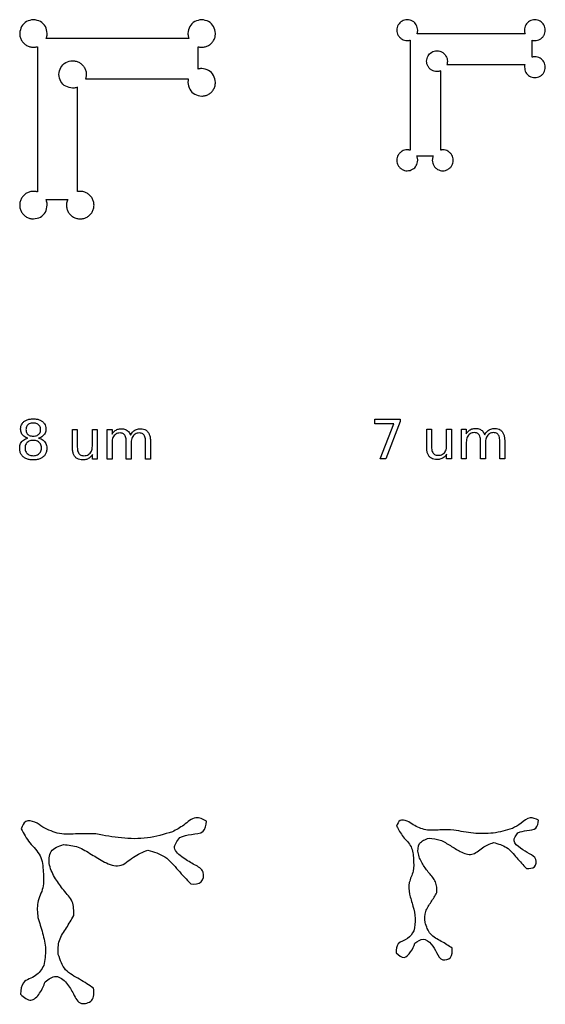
# Model space of a CAD drawing. Extents: x 1 to 50643, y 2 to 54380.
# Drawn here: x 42457 to 43195, y 21679 to 23060 of the extents above; entities that cross this region are included whole.
import ezdxf

# ---------------------------------------------------------------- set-up
doc = ezdxf.new("R2010")
doc.units = 0
doc.layers.add('Layer_1', color=7, linetype='CONTINUOUS')

msp = doc.modelspace()

# ---------------------------------------------------------------- linework, layer by layer
at = {"layer": 'Layer_1', "color": 7}
for points in [[(42476.751902, 23060.238979)], [(42955.84186, 22499.766634), (42991.55711, 22499.766634), (42991.55711, 22496.566906), (42971.392884, 22444.22198), (42963.542967, 22444.22198), (42982.51669, 22493.441961), (42955.84186, 22493.441961)], [(42466.204307, 22485.156213)], [(42468.957363, 22473.28844)], [(42476.472432, 22470.088712)], [(42459.574514, 21925.118578)], [(42986.534092, 21928.913319)]]:
    msp.add_lwpolyline(points, close=True, dxfattribs=at)
for points in [[(43001.551197, 23060.238412), (43001.551197, 23060.238979)], [(43167.017144, 23040.283638), (43048.511645, 23040.283638), (43015.210506, 23040.283638)], [(42694.947086, 23033.925243), (42538.677298, 23033.925243), (42494.764094, 23033.925243)], [(43005.70452, 23031.533652), (43005.70452, 22997.47708), (43005.70452, 22877.021089)], [(43176.928484, 23007.732829), (43176.928484, 23031.420833)], [(42482.229005, 23022.386532), (42482.229005, 22977.477234), (42482.229005, 22818.635033)], [(42708.016789, 22991.001614), (42708.016789, 23022.23828)], [(43048.511645, 22877.341404), (43048.511645, 22988.393456)], [(43057.095804, 22997.476513), (43166.55623, 22997.476513)], [(42549.99689, 22977.477234), (42694.339338, 22977.477234)], [(42538.677298, 22819.058245), (42538.677298, 22965.499153)], [(43014.877719, 22869.060553), (43038.033659, 22869.060553)], [(42494.325291, 22808.137771), (42524.860382, 22808.137771)], [(42531.421822, 22460.15557), (42531.421822, 22485.379481), (42538.267247, 22485.379481), (42538.267247, 22460.415825)], [(42559.473221, 22461.755164), (42559.473221, 22485.379481), (42566.318647, 22485.379481), (42566.318647, 22443.711743), (42559.473221, 22443.711743), (42559.473221, 22450.110659)], [(42587.040746, 22467.261277), (42587.040746, 22443.711743), (42580.158118, 22443.711743), (42580.158118, 22485.379481), (42587.040746, 22485.379481), (42587.040746, 22478.906052)], [(42612.859895, 22477.380971), (42612.860003, 22477.380701)], [(43028.760482, 22460.665806), (43028.760482, 22485.889717), (43035.605908, 22485.889717), (43035.605908, 22460.926061)], [(43056.811881, 22462.265401), (43056.811881, 22485.889717), (43063.657307, 22485.889717), (43063.657307, 22444.22198), (43056.811881, 22444.22198), (43056.811881, 22450.620896)], [(43084.379407, 22467.771514), (43084.379407, 22444.22198), (43077.496779, 22444.22198), (43077.496779, 22485.889717), (43084.379407, 22485.889717), (43084.379407, 22479.416288)], [(43110.198556, 22477.891207), (43110.198664, 22477.890937)], [(42531.421876, 22460.15638), (42531.421822, 22460.15557)], [(42614.01325, 22467.261277), (42614.01325, 22443.711743), (42607.130622, 22443.711743), (42607.130622, 22468.637873)], [(42640.985753, 22468.861141), (42640.985753, 22443.711743), (42634.103125, 22443.711743), (42634.103125, 22468.637873)], [(43028.760536, 22460.666616), (43028.760482, 22460.665806)], [(43111.35191, 22467.771514), (43111.35191, 22444.22198), (43104.469282, 22444.22198), (43104.469282, 22469.14811)], [(43138.324414, 22469.371378), (43138.324414, 22444.22198), (43131.441786, 22444.22198), (43131.441786, 22469.14811)]]:
    msp.add_lwpolyline(points, dxfattribs=at)
for points, knots in [([(42476.751902, 23060.238979), (42473.366071, 23059.707623), (42466.694829, 23058.660669), (42459.007598, 23050.974116), (42457.960058, 23044.302965), (42457.428403, 23040.917181)], [0, 0, 0, 0, 10.102989, 19.906334, 30.009323, 30.009323, 30.009323, 30.009323]), ([(42496.0737, 23040.917181), (42495.542106, 23044.302774), (42494.494682, 23050.973556), (42486.808277, 23058.659961), (42480.137495, 23059.707385), (42476.751902, 23060.238979)], [0, 0, 0, 0, 10.102426, 19.905253, 30.007679, 30.007679, 30.007679, 30.007679]), ([(42712.959278, 23060.238979), (42709.573685, 23059.707385), (42702.902903, 23058.659961), (42695.216498, 23050.973556), (42694.169074, 23044.302774), (42693.637479, 23040.917181)], [0, 0, 0, 0, 10.102426, 19.905253, 30.007679, 30.007679, 30.007679, 30.007679]), ([(42732.282493, 23040.917181), (42731.750849, 23044.302933), (42730.703327, 23050.974022), (42723.016235, 23058.660551), (42716.345069, 23059.707583), (42712.959278, 23060.238979)], [0, 0, 0, 0, 10.102895, 19.906154, 30.009049, 30.009049, 30.009049, 30.009049]), ([(43001.551197, 23060.238979), (42998.968263, 23059.835853), (42993.879002, 23059.041557), (42988.273045, 23053.214904), (42986.553767, 23046.862588), (42987.235631, 23041.75052), (42988.714793, 23038.175585), (42991.06963, 23035.104913), (42994.140814, 23032.750173), (42997.713617, 23031.270112), (43000.741407, 23030.869878), (43002.954295, 23030.979112), (43004.347421, 23031.173054), (43005.251982, 23031.413407), (43005.70452, 23031.533652)], [0, 0, 0, 0, 7.661501, 15.09577, 22.75727, 26.593269, 30.397521, 34.23352, 38.069519, 41.873772, 45.70977, 47.113451, 48.515529, 49.91921, 49.91921, 49.91921, 49.91921]), ([(43016.203766, 23045.585843), (43015.800646, 23048.153293), (43015.00636, 23053.212053), (43009.177406, 23059.041006), (43004.118647, 23059.835292), (43001.551197, 23060.238412)], [0, 0, 0, 0, 7.661125, 15.095049, 22.756174, 22.756174, 22.756174, 22.756174]), ([(43180.676453, 23060.238412), (43178.093566, 23059.834836), (43173.004388, 23059.039651), (43167.401341, 23053.216797), (43165.859876, 23047.534501), (43166.10144, 23043.778581), (43166.422863, 23041.992833), (43166.818925, 23040.853728), (43167.017144, 23040.283638)], [0, 0, 0, 0, 7.661031, 15.094869, 22.7559, 24.564332, 26.369346, 28.177777, 28.177777, 28.177777, 28.177777]), ([(43180.676453, 23030.93214), (43181.958784, 23031.029796), (43184.512834, 23031.224301), (43188.087159, 23032.761799), (43191.157933, 23035.101067), (43193.51288, 23038.175887), (43194.992013, 23041.749724), (43195.673887, 23046.862154), (43193.954604, 23053.214294), (43188.348648, 23059.041001), (43183.259387, 23059.83529), (43180.676453, 23060.238412)], [0, 0, 0, 0, 3.835999, 7.640251, 11.47625, 15.312249, 19.116501, 22.9525, 30.614001, 38.04827, 45.70977, 45.70977, 45.70977, 45.70977]), ([(42457.428403, 23040.917181), (42457.557192, 23039.226214), (42457.813703, 23035.858274), (42459.841244, 23031.144972), (42462.925782, 23027.095582), (42466.981235, 23023.990553), (42471.691088, 23022.038862), (42475.684119, 23021.511101), (42478.602206, 23021.655179), (42480.439368, 23021.910965), (42481.632232, 23022.227949), (42482.229005, 23022.386532)], [0, 0, 0, 0, 5.058402, 10.074942, 15.133345, 20.191747, 25.208287, 30.266689, 32.117767, 33.966731, 35.817808, 35.817808, 35.817808, 35.817808]), ([(42494.764094, 23033.925243), (42495.024364, 23034.67704), (42495.544413, 23036.179214), (42495.985394, 23038.533594), (42496.044246, 23040.122151), (42496.0737, 23040.917181)], [0, 0, 0, 0, 2.384763, 4.76502, 7.149782, 7.149782, 7.149782, 7.149782]), ([(42693.637479, 23040.917181), (42693.666933, 23040.122151), (42693.725786, 23038.533594), (42694.166767, 23036.179214), (42694.686816, 23034.67704), (42694.947086, 23033.925243)], [0, 0, 0, 0, 2.384763, 4.76502, 7.149782, 7.149782, 7.149782, 7.149782]), ([(42712.959278, 23021.593965), (42714.650325, 23021.722754), (42718.018424, 23021.979266), (42722.73026, 23024.006731), (42726.785095, 23027.091363), (42729.869728, 23031.146199), (42731.897193, 23035.858034), (42732.153704, 23039.226134), (42732.282493, 23040.917181)], [0, 0, 0, 0, 5.058355, 10.074849, 15.133204, 20.191559, 25.208053, 30.266408, 30.266408, 30.266408, 30.266408]), ([(43015.210506, 23040.283638), (43015.407893, 23040.853747), (43015.802293, 23041.992888), (43016.136751, 23043.778288), (43016.181414, 23044.982945), (43016.203766, 23045.585843)], [0, 0, 0, 0, 1.808449, 3.613481, 5.42193, 5.42193, 5.42193, 5.42193]), ([(43176.928484, 23031.420833), (43177.338394, 23031.323501), (43178.157833, 23031.128926), (43179.413356, 23030.96522), (43180.255291, 23030.94317), (43180.676453, 23030.93214)], [0, 0, 0, 0, 1.263416, 2.525662, 3.789078, 3.789078, 3.789078, 3.789078]), ([(42708.016789, 23022.23828), (42708.557342, 23022.10994), (42709.637948, 23021.853378), (42711.293622, 23021.637541), (42712.403888, 23021.608495), (42712.959278, 23021.593965)], [0, 0, 0, 0, 1.666076, 3.330609, 4.996684, 4.996684, 4.996684, 4.996684]), ([(43028.695484, 23001.964324), (43029.095923, 23004.529768), (43029.884924, 23009.584563), (43035.672052, 23015.152656), (43041.981379, 23016.860364), (43047.059064, 23016.183528), (43050.610155, 23014.714487), (43053.66039, 23012.375578), (43055.999513, 23009.325066), (43057.46975, 23005.776181), (43057.87312, 23002.726468), (43057.750182, 23000.444334), (43057.521034, 22998.937257), (43057.237611, 22997.963648), (43057.095804, 22997.476513)], [0, 0, 0, 0, 7.609663, 14.993623, 22.60324, 26.413543, 30.192314, 34.002628, 37.812948, 41.591738, 45.402067, 46.922784, 48.441437, 49.962153, 49.962153, 49.962153, 49.962153]), ([(42512.546396, 22983.394558), (42513.074412, 22986.777527), (42514.114784, 22993.443128), (42521.745997, 23000.785647), (42530.065883, 23003.037701), (42536.761686, 23002.145145), (42541.444422, 23000.207948), (42545.466684, 22997.123667), (42548.551213, 22993.101012), (42550.489943, 22988.421168), (42551.021839, 22984.399651), (42550.859688, 22981.390404), (42550.557546, 22979.403277), (42550.18386, 22978.119539), (42549.99689, 22977.477234)], [0, 0, 0, 0, 10.034608, 19.771592, 29.806139, 34.830697, 39.813674, 44.838245, 49.862826, 54.845828, 59.870421, 61.875533, 63.877925, 65.883037, 65.883037, 65.883037, 65.883037]), ([(43043.248841, 22987.408133), (43041.975116, 22987.505272), (43039.438206, 22987.698746), (43035.889297, 22989.226241), (43032.835327, 22991.549964), (43030.512195, 22994.604393), (43028.985379, 22998.153612), (43028.792383, 23000.690573), (43028.695484, 23001.964324)], [0, 0, 0, 0, 3.810067, 7.588608, 11.398685, 15.208769, 18.987329, 22.797423, 22.797423, 22.797423, 22.797423]), ([(43180.676453, 22978.913833), (43181.958784, 22979.011491), (43184.512833, 22979.205999), (43188.087161, 22980.743469), (43191.157927, 22983.082846), (43193.5129, 22986.157258), (43194.99194, 22989.732607), (43195.67428, 22994.837466), (43193.951481, 23001.246617), (43188.359823, 23006.841531), (43182.80563, 23008.33481), (43179.413718, 23008.182429), (43178.157805, 23008.025525), (43177.338384, 23007.830425), (43176.928484, 23007.732829)], [0, 0, 0, 0, 3.835999, 7.640251, 11.47625, 15.312249, 19.116501, 22.9525, 30.614001, 38.04827, 45.70977, 46.973125, 48.23531, 49.498664, 49.498664, 49.498664, 49.498664]), ([(42712.959278, 22991.643945), (42712.403911, 22991.629632), (42711.293691, 22991.601021), (42709.638019, 22991.385848), (42708.557365, 22991.129732), (42708.016789, 22991.001614)], [0, 0, 0, 0, 1.665989, 3.330437, 4.996426, 4.996426, 4.996426, 4.996426]), ([(42732.282493, 22972.322147), (42731.750849, 22975.707899), (42730.703327, 22982.378988), (42723.016235, 22990.065517), (42716.345069, 22991.112549), (42712.959278, 22991.643945)], [0, 0, 0, 0, 10.102895, 19.906154, 30.009049, 30.009049, 30.009049, 30.009049]), ([(43048.511645, 22988.393456), (43047.945748, 22988.19766), (43046.815021, 22987.806438), (43045.042914, 22987.474657), (43043.847242, 22987.430322), (43043.248841, 22987.408133)], [0, 0, 0, 0, 1.794962, 3.586536, 5.381497, 5.381497, 5.381497, 5.381497]), ([(43166.55623, 22997.476513), (43166.450261, 22997.049607), (43166.238429, 22996.196227), (43166.060115, 22994.886186), (43166.036154, 22994.007234), (43166.024167, 22993.567536)], [0, 0, 0, 0, 1.319009, 2.636688, 3.955698, 3.955698, 3.955698, 3.955698]), ([(43166.024167, 22993.567536), (43166.427119, 22990.999958), (43167.221072, 22985.940954), (43173.049987, 22980.111475), (43178.108915, 22979.317033), (43180.676453, 22978.913833)], [0, 0, 0, 0, 7.661407, 15.095589, 22.756996, 22.756996, 22.756996, 22.756996]), ([(42531.737234, 22964.200035), (42528.374251, 22964.728268), (42521.748019, 22965.769067), (42514.113557, 22973.405014), (42513.074, 22980.031458), (42512.546396, 22983.394558)], [0, 0, 0, 0, 10.035016, 19.772432, 29.807509, 29.807509, 29.807509, 29.807509]), ([(42694.339338, 22977.477234), (42694.199561, 22976.914242), (42693.920149, 22975.788826), (42693.684931, 22974.061166), (42693.653302, 22972.902015), (42693.637479, 22972.322147)], [0, 0, 0, 0, 1.739495, 3.477235, 5.216729, 5.216729, 5.216729, 5.216729]), ([(42693.637479, 22972.322147), (42694.168876, 22968.936355), (42695.215908, 22962.265189), (42702.902436, 22954.578097), (42709.573525, 22953.530576), (42712.959278, 22952.998931)], [0, 0, 0, 0, 10.102895, 19.906154, 30.009049, 30.009049, 30.009049, 30.009049]), ([(42712.959278, 22952.998931), (42714.650325, 22953.12772), (42718.018424, 22953.384232), (42722.73026, 22955.411696), (42726.785095, 22958.496329), (42729.869728, 22962.551165), (42731.897193, 22967.263), (42732.153704, 22970.631099), (42732.282493, 22972.322147)], [0, 0, 0, 0, 5.058355, 10.074849, 15.133204, 20.191559, 25.208053, 30.266408, 30.266408, 30.266408, 30.266408]), ([(42538.677298, 22965.499153), (42537.931045, 22965.240981), (42536.439948, 22964.725122), (42534.103068, 22964.287679), (42532.526341, 22964.229268), (42531.737234, 22964.200035)], [0, 0, 0, 0, 2.367004, 4.729541, 7.096543, 7.096543, 7.096543, 7.096543]), ([(43005.70452, 22877.021089), (43005.251982, 22877.141334), (43004.347421, 22877.381687), (43002.954295, 22877.575629), (43000.741423, 22877.684862), (42997.713659, 22877.28464), (42994.140919, 22875.804603), (42991.069657, 22873.449963), (42988.715179, 22870.379187), (42987.234629, 22866.804945), (42986.728257, 22862.968585), (42987.234506, 22859.13218), (42988.714949, 22855.557788), (42991.069571, 22852.48695), (42994.140293, 22850.131948), (42997.715257, 22848.652779), (43002.827392, 22847.970889), (43009.179784, 22849.690214), (43015.006462, 22855.296302), (43015.800679, 22860.38564), (43016.203766, 22862.968615)], [0, 0, 0, 0, 1.403681, 2.805759, 4.20944, 8.045391, 11.849598, 15.685549, 19.521501, 23.325707, 27.161659, 30.997705, 34.802003, 38.638049, 42.474095, 46.278394, 50.11444, 57.776034, 65.21039, 72.871984, 72.871984, 72.871984, 72.871984]), ([(43038.033659, 22869.060553), (43037.769381, 22868.413151), (43037.241492, 22867.119983), (43036.809997, 22865.061196), (43036.612643, 22862.389463), (43037.043957, 22859.131155), (43038.523816, 22855.558084), (43040.878554, 22852.486799), (43043.949401, 22850.132255), (43047.52375, 22848.651707), (43051.36018, 22848.145387), (43055.196614, 22848.651712), (43058.770952, 22850.132236), (43061.841842, 22852.486874), (43064.19642, 22855.557804), (43065.676874, 22859.132192), (43066.183122, 22862.968524), (43065.676742, 22866.805179), (43064.196221, 22870.378316), (43061.841634, 22873.453242), (43058.770782, 22875.79241), (43055.196519, 22877.329883), (43052.642498, 22877.524381), (43051.360181, 22877.622034)], [0, 0, 0, 0, 2.094265, 4.183237, 6.277502, 10.113548, 13.917846, 17.753892, 21.589938, 25.394237, 29.230283, 33.066329, 36.870627, 40.706673, 44.542719, 48.347018, 52.183064, 56.019016, 59.823222, 63.659174, 67.495125, 71.299332, 75.135283, 75.135283, 75.135283, 75.135283]), ([(43051.360181, 22877.622034), (43051.041628, 22877.615682), (43050.404691, 22877.602982), (43049.452484, 22877.509173), (43048.825314, 22877.397337), (43048.511645, 22877.341404)], [0, 0, 0, 0, 0.955632, 1.910756, 2.866388, 2.866388, 2.866388, 2.866388]), ([(43016.203766, 22862.968615), (43016.173872, 22863.666809), (43016.11416, 22865.061434), (43015.666102, 22867.119838), (43015.140735, 22868.413102), (43014.877719, 22869.060553)], [0, 0, 0, 0, 2.094182, 4.183073, 6.277255, 6.277255, 6.277255, 6.277255]), ([(42482.229005, 22818.635033), (42481.632232, 22818.793616), (42480.439368, 22819.110601), (42478.602206, 22819.366386), (42475.684119, 22819.510465), (42471.691088, 22818.982703), (42466.981235, 22817.031012), (42462.925782, 22813.925984), (42459.841244, 22809.876593), (42457.813703, 22805.163291), (42457.557192, 22801.795351), (42457.428403, 22800.104384)], [0, 0, 0, 0, 1.851077, 3.700041, 5.551119, 10.609521, 15.626061, 20.684463, 25.742866, 30.759406, 35.817808, 35.817808, 35.817808, 35.817808]), ([(42542.433487, 22819.4276), (42542.013437, 22819.4193), (42541.173559, 22819.402704), (42539.917943, 22819.279236), (42539.090919, 22819.131922), (42538.677298, 22819.058245)], [0, 0, 0, 0, 1.26011, 2.519552, 3.779662, 3.779662, 3.779662, 3.779662]), ([(42561.756986, 22800.104384), (42561.628195, 22801.795447), (42561.371678, 22805.163578), (42559.344176, 22809.875451), (42556.25949, 22813.930306), (42552.204589, 22817.014933), (42547.492687, 22819.042366), (42544.124552, 22819.298833), (42542.433487, 22819.4276)], [0, 0, 0, 0, 5.058402, 10.074942, 15.133345, 20.191747, 25.208287, 30.266689, 30.266689, 30.266689, 30.266689]), ([(42496.0737, 22800.104384), (42496.034308, 22801.025083), (42495.955622, 22802.864155), (42495.364852, 22805.578555), (42494.672103, 22807.28398), (42494.325291, 22808.137771)], [0, 0, 0, 0, 2.761564, 5.516149, 8.277714, 8.277714, 8.277714, 8.277714]), ([(42524.860382, 22808.137771), (42524.513343, 22807.28402), (42523.820141, 22805.578676), (42523.228699, 22802.864272), (42523.149592, 22801.025122), (42523.109988, 22800.104384)], [0, 0, 0, 0, 2.761708, 5.516436, 8.278145, 8.278145, 8.278145, 8.278145]), ([(42457.428403, 22800.104384), (42457.55715, 22798.413286), (42457.813577, 22795.045084), (42459.841015, 22790.333077), (42462.92569, 22786.278092), (42466.98063, 22783.193357), (42471.692608, 22781.16585), (42475.060805, 22780.909373), (42476.751902, 22780.780602)], [0, 0, 0, 0, 5.058497, 10.075129, 15.133626, 20.192123, 25.208755, 30.267251, 30.267251, 30.267251, 30.267251]), ([(42476.751902, 22780.780602), (42480.137718, 22781.312266), (42486.80893, 22782.359827), (42494.495508, 22790.047194), (42495.542384, 22796.718513), (42496.0737, 22800.104384)], [0, 0, 0, 0, 10.103083, 19.906514, 30.009597, 30.009597, 30.009597, 30.009597]), ([(42523.109988, 22800.104384), (42523.238735, 22798.413286), (42523.495162, 22795.045084), (42525.5226, 22790.333077), (42528.607275, 22786.278092), (42532.662215, 22783.193357), (42537.374193, 22781.16585), (42540.742391, 22780.909373), (42542.433487, 22780.780602)], [0, 0, 0, 0, 5.058497, 10.075129, 15.133626, 20.192123, 25.208755, 30.267251, 30.267251, 30.267251, 30.267251]), ([(42542.433487, 22780.780602), (42544.124584, 22780.909373), (42547.492781, 22781.16585), (42552.204759, 22783.193357), (42556.259699, 22786.278092), (42559.344374, 22790.333077), (42561.371812, 22795.045084), (42561.62824, 22798.413286), (42561.756986, 22800.104384)], [0, 0, 0, 0, 5.058497, 10.075129, 15.133626, 20.192123, 25.208755, 30.267251, 30.267251, 30.267251, 30.267251]), ([(42461.405066, 22477.789981), (42460.866667, 22478.556977), (42459.782551, 22480.101397), (42458.90761, 22482.897257), (42458.60352, 22486.240235), (42459.034393, 22489.930026), (42460.626254, 22493.675324), (42462.504959, 22495.481815), (42463.451223, 22496.391707)], [0, 0, 0, 0, 2.797246, 5.63252, 8.660658, 12.823501, 16.670256, 20.574039, 20.574039, 20.574039, 20.574039]), ([(42463.451223, 22496.391707), (42464.605874, 22497.175522), (42467.016892, 22498.812197), (42471.541762, 22500.014885), (42476.474573, 22500.387472), (42481.426556, 22500.029835), (42485.903545, 22498.768437), (42489.550796, 22496.596021), (42492.288826, 22493.6375), (42493.918916, 22489.941116), (42494.340505, 22486.238002), (42494.035105, 22482.895963), (42493.145535, 22480.097665), (42492.048222, 22478.556397), (42491.502568, 22477.789981)], [0, 0, 0, 0, 4.16136, 8.689301, 13.824853, 18.976882, 23.504823, 27.652034, 31.555817, 35.402571, 39.565414, 42.593962, 45.433163, 48.24145, 48.24145, 48.24145, 48.24145]), ([(42468.882986, 22491.889896), (42468.34546, 22491.310791), (42467.256218, 22490.137289), (42466.352602, 22487.752209), (42466.255433, 22486.051214), (42466.204307, 22485.156213)], [0, 0, 0, 0, 2.3535, 4.769139, 7.451543, 7.451543, 7.451543, 7.451543]), ([(42484.024783, 22491.889896), (42483.364917, 22492.379579), (42481.99252, 22493.398025), (42479.353469, 22494.156112), (42476.465577, 22494.3901), (42473.574029, 22494.156177), (42470.921661, 22493.40017), (42469.544226, 22492.379751), (42468.882986, 22491.889896)], [0, 0, 0, 0, 2.448036, 5.091447, 8.092183, 11.113504, 13.768727, 16.220219, 16.220219, 16.220219, 16.220219]), ([(42484.024783, 22478.422259), (42484.578401, 22479.000066), (42485.696137, 22480.166639), (42486.603412, 22482.555794), (42486.869422, 22485.156284), (42486.603436, 22487.756738), (42485.696208, 22490.145879), (42484.578408, 22491.312227), (42484.024783, 22491.889896)], [0, 0, 0, 0, 2.379857, 4.804849, 7.488331, 10.172021, 12.59693, 14.976488, 14.976488, 14.976488, 14.976488]), ([(42468.957363, 22473.28844), (42467.946217, 22473.59073), (42465.997582, 22474.17329), (42463.383767, 22475.694499), (42462.057808, 22477.098715), (42461.405066, 22477.789981)], [0, 0, 0, 0, 3.160961, 6.091662, 8.933233, 8.933233, 8.933233, 8.933233]), ([(42466.204307, 22485.156213), (42466.255428, 22484.261084), (42466.35258, 22482.559936), (42467.256139, 22480.174701), (42468.345453, 22479.00129), (42468.882986, 22478.422259)], [0, 0, 0, 0, 2.682791, 5.098514, 7.451851, 7.451851, 7.451851, 7.451851]), ([(42468.882986, 22478.422259), (42469.544226, 22477.932405), (42470.921661, 22476.911986), (42473.574029, 22476.155979), (42476.465577, 22475.922055), (42479.353469, 22476.156043), (42481.99252, 22476.914131), (42483.364917, 22477.932577), (42484.024783, 22478.422259)], [0, 0, 0, 0, 2.451492, 5.106715, 8.128037, 11.128772, 13.772183, 16.220219, 16.220219, 16.220219, 16.220219]), ([(42491.502568, 22477.789981), (42490.858336, 22477.09879), (42489.55035, 22475.695466), (42486.960868, 22474.173106), (42485.027725, 22473.59065), (42484.024702, 22473.28844)], [0, 0, 0, 0, 2.823855, 5.733271, 8.870728, 8.870728, 8.870728, 8.870728]), ([(42587.040746, 22478.906052), (42587.570302, 22479.7032), (42588.590886, 22481.239499), (42590.497072, 22483.154208), (42592.61697, 22484.635757), (42594.995249, 22485.663447), (42597.62841, 22486.262104), (42600.438861, 22486.454682), (42603.250996, 22486.228739), (42605.90471, 22485.485008), (42607.399242, 22484.541965), (42608.135059, 22484.077668)], [0, 0, 0, 0, 2.865467, 5.522456, 8.050769, 10.581136, 13.243204, 16.115017, 18.999335, 21.678935, 24.27766, 24.27766, 24.27766, 24.27766]), ([(42590.128624, 22476.859922), (42589.505966, 22476.008684), (42588.218139, 22474.248093), (42587.213711, 22470.899705), (42587.1006, 22468.520338), (42587.040746, 22467.261277)], [0, 0, 0, 0, 3.146235, 6.507269, 10.284576, 10.284576, 10.284576, 10.284576]), ([(42605.009979, 22477.529456), (42604.489064, 22478.113454), (42603.432404, 22479.298079), (42601.070604, 22480.258758), (42598.273412, 22480.537254), (42595.261212, 22480.198286), (42592.306631, 22479.005355), (42590.855753, 22477.576176), (42590.128624, 22476.859922)], [0, 0, 0, 0, 2.321249, 4.708593, 7.42296, 10.704416, 13.726629, 16.762952, 16.762952, 16.762952, 16.762952]), ([(42607.130622, 22468.637873), (42607.089621, 22469.860723), (42607.014619, 22472.097692), (42606.391303, 22475.174132), (42605.442311, 22476.792278), (42605.009979, 22477.529456)], [0, 0, 0, 0, 3.674136, 6.721127, 9.270793, 9.270793, 9.270793, 9.270793]), ([(42608.135059, 22484.077668), (42608.812244, 22483.515927), (42610.19273, 22482.370782), (42611.788241, 22480.056873), (42612.493577, 22478.295661), (42612.859895, 22477.380971)], [0, 0, 0, 0, 2.630463, 5.362369, 8.314268, 8.314268, 8.314268, 8.314268]), ([(42612.860003, 22477.380701), (42613.437357, 22478.337621), (42614.541836, 22480.168208), (42616.619506, 22482.476757), (42618.930471, 22484.263668), (42621.518422, 22485.508552), (42624.37422, 22486.236867), (42627.722628, 22486.490338), (42631.33611, 22486.097578), (42634.930664, 22484.554451), (42636.609703, 22482.725099), (42637.451447, 22481.807999)], [0, 0, 0, 0, 3.346831, 6.402488, 9.257338, 12.058267, 14.954848, 18.048226, 22.090022, 25.769364, 29.468256, 29.468256, 29.468256, 29.468256]), ([(42634.103125, 22468.637873), (42634.066892, 22469.85862), (42634.000475, 22472.096317), (42633.319043, 22475.133084), (42632.147281, 22477.541038), (42630.388389, 22479.272754), (42628.091592, 22480.264649), (42625.291483, 22480.533284), (42622.267827, 22480.209378), (42619.324757, 22479.003393), (42616.959012, 22476.963924), (42615.22298, 22474.249971), (42614.175734, 22470.925781), (42614.06951, 22468.530115), (42614.01325, 22467.261277)], [0, 0, 0, 0, 3.657612, 6.704603, 9.268965, 11.584273, 13.948965, 16.622292, 19.944293, 22.984484, 26.013613, 29.163319, 32.536177, 36.334097, 36.334097, 36.334097, 36.334097]), ([(42637.451447, 22481.807999), (42638.168105, 22480.6852), (42639.691375, 22478.298671), (42640.790483, 22473.80857), (42640.917522, 22470.589865), (42640.985753, 22468.861141)], [0, 0, 0, 0, 3.974643, 8.448175, 13.638508, 13.638508, 13.638508, 13.638508]), ([(43084.379407, 22479.416288), (43084.908963, 22480.213436), (43085.929547, 22481.749735), (43087.835733, 22483.664445), (43089.955631, 22485.145993), (43092.33391, 22486.173683), (43094.967071, 22486.77234), (43097.777522, 22486.964919), (43100.589657, 22486.738975), (43103.243371, 22485.995244), (43104.737903, 22485.052201), (43105.473719, 22484.587904)], [0, 0, 0, 0, 2.865467, 5.522456, 8.050769, 10.581136, 13.243204, 16.115017, 18.999335, 21.678935, 24.27766, 24.27766, 24.27766, 24.27766]), ([(43087.467285, 22477.370158), (43086.844626, 22476.51892), (43085.556799, 22474.758329), (43084.552371, 22471.409941), (43084.43926, 22469.030574), (43084.379407, 22467.771514)], [0, 0, 0, 0, 3.146235, 6.507269, 10.284576, 10.284576, 10.284576, 10.284576]), ([(43102.348639, 22478.039693), (43101.827725, 22478.62369), (43100.771064, 22479.808315), (43098.409264, 22480.768994), (43095.612072, 22481.04749), (43092.599872, 22480.708522), (43089.645291, 22479.515592), (43088.194413, 22478.086412), (43087.467285, 22477.370158)], [0, 0, 0, 0, 2.321249, 4.708593, 7.42296, 10.704416, 13.726629, 16.762952, 16.762952, 16.762952, 16.762952]), ([(43104.469282, 22469.14811), (43104.428282, 22470.370959), (43104.35328, 22472.607929), (43103.729964, 22475.684369), (43102.780971, 22477.302515), (43102.348639, 22478.039693)], [0, 0, 0, 0, 3.674136, 6.721127, 9.270793, 9.270793, 9.270793, 9.270793]), ([(43105.473719, 22484.587904), (43106.150905, 22484.026163), (43107.531391, 22482.881018), (43109.126902, 22480.567109), (43109.832238, 22478.805897), (43110.198556, 22477.891207)], [0, 0, 0, 0, 2.630463, 5.362369, 8.314268, 8.314268, 8.314268, 8.314268]), ([(43110.198664, 22477.890937), (43110.776018, 22478.847857), (43111.880497, 22480.678445), (43113.958167, 22482.986993), (43116.269132, 22484.773904), (43118.857083, 22486.018789), (43121.71288, 22486.747103), (43125.061288, 22487.000574), (43128.67477, 22486.607814), (43132.269325, 22485.064688), (43133.948363, 22483.235335), (43134.790107, 22482.318236)], [0, 0, 0, 0, 3.346831, 6.402488, 9.257338, 12.058267, 14.954848, 18.048226, 22.090022, 25.769364, 29.468256, 29.468256, 29.468256, 29.468256]), ([(43131.441786, 22469.14811), (43131.405553, 22470.368857), (43131.339135, 22472.606553), (43130.657704, 22475.64332), (43129.485942, 22478.051275), (43127.72705, 22479.782991), (43125.430252, 22480.774885), (43122.630144, 22481.043521), (43119.606488, 22480.719614), (43116.663418, 22479.513629), (43114.297672, 22477.474161), (43112.561641, 22474.760208), (43111.514394, 22471.436017), (43111.40817, 22469.040351), (43111.35191, 22467.771514)], [0, 0, 0, 0, 3.657612, 6.704603, 9.268965, 11.584273, 13.948965, 16.622292, 19.944293, 22.984484, 26.013613, 29.163319, 32.536177, 36.334097, 36.334097, 36.334097, 36.334097]), ([(43134.790107, 22482.318236), (43135.506765, 22481.195437), (43137.030035, 22478.808908), (43138.129143, 22474.318806), (43138.256183, 22471.100101), (43138.324414, 22469.371378)], [0, 0, 0, 0, 3.974643, 8.448175, 13.638508, 13.638508, 13.638508, 13.638508]), ([(42462.335125, 22446.948458), (42461.344937, 22447.992897), (42459.326455, 22450.121968), (42457.7355, 22454.524052), (42457.292744, 22458.79631), (42457.619834, 22462.656802), (42458.656273, 22465.750119), (42460.38568, 22468.432048), (42462.725026, 22470.644903), (42465.628577, 22472.345951), (42467.819598, 22472.966301), (42468.957363, 22473.28844)], [0, 0, 0, 0, 4.277522, 8.719652, 13.714064, 17.095956, 20.264674, 23.399662, 26.572028, 29.845402, 33.381415, 33.381415, 33.381415, 33.381415]), ([(42468.027277, 22467.224291), (42467.412995, 22466.539536), (42466.166129, 22465.149622), (42465.170639, 22462.363877), (42464.874555, 22459.33706), (42465.17064, 22456.310269), (42466.166147, 22453.524623), (42467.412997, 22452.134744), (42468.027277, 22451.449999)], [0, 0, 0, 0, 2.737339, 5.55624, 8.683292, 11.810196, 14.629013, 17.366328, 17.366328, 17.366328, 17.366328]), ([(42476.472432, 22470.088712), (42475.36076, 22470.033448), (42473.258105, 22469.928919), (42470.301002, 22468.989745), (42468.770451, 22467.801335), (42468.027277, 22467.224291)], [0, 0, 0, 0, 3.334586, 6.307156, 9.112846, 9.112846, 9.112846, 9.112846]), ([(42484.917586, 22467.224291), (42484.180188, 22467.801662), (42482.657724, 22468.993725), (42479.697437, 22469.929868), (42477.589488, 22470.033692), (42476.472432, 22470.088712)], [0, 0, 0, 0, 2.792089, 5.764659, 9.115704, 9.115704, 9.115704, 9.115704]), ([(42484.024702, 22473.28844), (42485.158596, 22472.964219), (42487.339849, 22472.340521), (42490.267652, 22470.668945), (42491.743881, 22469.108), (42492.469857, 22468.340362)], [0, 0, 0, 0, 3.532212, 6.794864, 9.951952, 9.951952, 9.951952, 9.951952]), ([(42484.917586, 22451.449999), (42485.538782, 22452.139918), (42486.794726, 22453.534808), (42487.807664, 22456.318816), (42488.109036, 22459.342592), (42487.808797, 22462.365928), (42486.798815, 22465.15375), (42485.539147, 22466.540181), (42484.917586, 22467.224291)], [0, 0, 0, 0, 2.763037, 5.586354, 8.69737, 11.824874, 14.648275, 17.398468, 17.398468, 17.398468, 17.398468]), ([(42492.469857, 22468.340362), (42493.082552, 22467.487317), (42494.314532, 22465.772048), (42495.317471, 22462.650521), (42495.655615, 22458.798883), (42495.206174, 22454.521176), (42493.601252, 22450.117883), (42491.569985, 22447.992284), (42490.572482, 22446.948458)], [0, 0, 0, 0, 3.134988, 6.303706, 9.685598, 14.680463, 19.127178, 23.417912, 23.417912, 23.417912, 23.417912]), ([(42553.669489, 22444.455791), (42552.913264, 22444.088399), (42551.371177, 22443.339217), (42548.773493, 22442.758929), (42545.498637, 22442.537224), (42541.762725, 22442.898707), (42537.932342, 22444.401804), (42534.926156, 22447.019984), (42532.835403, 22450.622791), (42531.608068, 22455.114381), (42531.487067, 22458.391042), (42531.421876, 22460.15638)], [0, 0, 0, 0, 2.515219, 5.129008, 7.918347, 12.348616, 16.275096, 20.064312, 24.07324, 28.599235, 33.885937, 33.885937, 33.885937, 33.885937]), ([(42538.267247, 22460.415825), (42538.311605, 22459.208634), (42538.393422, 22456.982023), (42539.092386, 22453.897881), (42540.10489, 22452.275679), (42540.573902, 22451.524242)], [0, 0, 0, 0, 3.625967, 6.687936, 9.3303, 9.3303, 9.3303, 9.3303]), ([(42556.236533, 22452.119534), (42556.888633, 22452.969742), (42558.232173, 22454.721452), (42559.292358, 22458.092483), (42559.410678, 22460.488592), (42559.473221, 22461.755164)], [0, 0, 0, 0, 3.19546, 6.5837, 10.383001, 10.383001, 10.383001, 10.383001]), ([(43051.008149, 22444.966027), (43050.251924, 22444.598635), (43048.709838, 22443.849454), (43046.112154, 22443.269165), (43042.837297, 22443.04746), (43039.101385, 22443.408943), (43035.271003, 22444.912041), (43032.264816, 22447.53022), (43030.174064, 22451.133028), (43028.946729, 22455.624618), (43028.825727, 22458.901278), (43028.760536, 22460.666616)], [0, 0, 0, 0, 2.515219, 5.129008, 7.918347, 12.348616, 16.275096, 20.064312, 24.07324, 28.599235, 33.885937, 33.885937, 33.885937, 33.885937]), ([(43035.605908, 22460.926061), (43035.650266, 22459.71887), (43035.732082, 22457.49226), (43036.431047, 22454.408118), (43037.44355, 22452.785915), (43037.912563, 22452.034478)], [0, 0, 0, 0, 3.625967, 6.687936, 9.3303, 9.3303, 9.3303, 9.3303]), ([(43053.575194, 22452.62977), (43054.227293, 22453.479979), (43055.570833, 22455.231688), (43056.631019, 22458.602719), (43056.749338, 22460.998828), (43056.811881, 22462.265401)], [0, 0, 0, 0, 3.19546, 6.5837, 10.383001, 10.383001, 10.383001, 10.383001]), ([(42490.572482, 22446.948458), (42489.361913, 22446.072796), (42486.81432, 22444.230002), (42481.888143, 22442.901911), (42476.471088, 22442.488318), (42471.049767, 22442.902506), (42466.113362, 22444.231831), (42463.552809, 22446.072919), (42462.335125, 22446.948458)], [0, 0, 0, 0, 4.450378, 9.365641, 15.036728, 20.711935, 25.639057, 30.106861, 30.106861, 30.106861, 30.106861]), ([(42468.027277, 22451.449999), (42468.770447, 22450.871254), (42470.300973, 22449.679354), (42473.258092, 22448.767792), (42476.472432, 22448.48883), (42479.686771, 22448.767792), (42482.643891, 22449.679354), (42484.174417, 22450.871254), (42484.917586, 22451.449999)], [0, 0, 0, 0, 2.805776, 5.778375, 9.112963, 12.447552, 15.420151, 18.225926, 18.225926, 18.225926, 18.225926]), ([(42540.573902, 22451.524242), (42541.137289, 22450.932494), (42542.282697, 22449.729425), (42544.763757, 22448.762026), (42547.700223, 22448.478753), (42550.850695, 22448.814009), (42553.944293, 22449.97673), (42555.476352, 22451.408911), (42556.236533, 22452.119534)], [0, 0, 0, 0, 2.42579, 4.931814, 7.769833, 11.227324, 14.3707, 17.46644, 17.46644, 17.46644, 17.46644]), ([(42559.473221, 22450.110659), (42558.911685, 22449.32147), (42557.827779, 22447.798135), (42555.877131, 22445.863012), (42554.392912, 22444.916923), (42553.669489, 22444.455791)], [0, 0, 0, 0, 2.903556, 5.604602, 8.172962, 8.172962, 8.172962, 8.172962]), ([(43037.912563, 22452.034478), (43038.47595, 22451.44273), (43039.621357, 22450.239662), (43042.102418, 22449.272262), (43045.038883, 22448.988989), (43048.189356, 22449.324246), (43051.282953, 22450.486966), (43052.815013, 22451.919147), (43053.575194, 22452.62977)], [0, 0, 0, 0, 2.42579, 4.931814, 7.769833, 11.227324, 14.3707, 17.46644, 17.46644, 17.46644, 17.46644]), ([(43056.811881, 22450.620896), (43056.250346, 22449.831707), (43055.166439, 22448.308371), (43053.215791, 22446.373248), (43051.731572, 22445.42716), (43051.008149, 22444.966027)], [0, 0, 0, 0, 2.903556, 5.604602, 8.172962, 8.172962, 8.172962, 8.172962]), ([(42489.862707, 21927.50535), (42486.478303, 21930.07184), (42479.78739, 21935.145749), (42464.490269, 21938.240334), (42461.185114, 21929.417797), (42459.574514, 21925.118578)], [0, 0, 0, 0, 13.094658, 25.887933, 38.047391, 38.047391, 38.047391, 38.047391]), ([(42719.789074, 21936.087808), (42714.575222, 21938.537356), (42702.947331, 21944.000319), (42688.210956, 21929.500513), (42677.202893, 21923.738771), (42671.831397, 21920.92727)], [0, 0, 0, 0, 15.851252, 35.351338, 53.934393, 53.934393, 53.934393, 53.934393]), ([(42682.116344, 21913.126891), (42687.315086, 21914.806233), (42697.743224, 21918.174819), (42717.350098, 21918.291712), (42719.006067, 21930.374558), (42719.789074, 21936.087808)], [0, 0, 0, 0, 16.901159, 33.901972, 49.150958, 49.150958, 49.150958, 49.150958]), ([(43009.723765, 21930.740532), (43007.132519, 21932.705539), (43002.009703, 21936.590302), (42990.297732, 21938.959647), (42987.767207, 21932.204887), (42986.534092, 21928.913319)], [0, 0, 0, 0, 10.02583, 19.820771, 29.130308, 29.130308, 29.130308, 29.130308]), ([(43185.761808, 21937.311808), (43181.769879, 21939.187142), (43172.867121, 21943.369489), (43161.584513, 21932.268133), (43153.156379, 21927.85678), (43149.043787, 21925.704216)], [0, 0, 0, 0, 12.136237, 27.066106, 41.293859, 41.293859, 41.293859, 41.293859]), ([(43156.918434, 21919.732184), (43160.898766, 21921.017983), (43168.882873, 21923.597154), (43183.89439, 21923.686833), (43185.162298, 21932.937685), (43185.761808, 21937.311808)], [0, 0, 0, 0, 12.940129, 25.956471, 37.63132, 37.63132, 37.63132, 37.63132]), ([(42459.574514, 21925.118578), (42463.228059, 21918.37286), (42470.561163, 21904.833395), (42488.76181, 21888.605993), (42489.926343, 21872.596959), (42490.507873, 21864.602569)], [0, 0, 0, 0, 23.027755, 46.219461, 69.352561, 69.352561, 69.352561, 69.352561]), ([(42564.525018, 21917.909506), (42556.041829, 21918.112194), (42539.032698, 21918.518591), (42513.018972, 21916.171315), (42497.519731, 21923.757553), (42489.862707, 21927.50535)], [0, 0, 0, 0, 25.563391, 51.255611, 76.341109, 76.341109, 76.341109, 76.341109]), ([(42986.534092, 21928.913319), (42989.331353, 21923.748594), (42994.945786, 21913.382381), (43008.880675, 21900.958167), (43009.772308, 21888.701196), (43010.21756, 21882.580461)], [0, 0, 0, 0, 17.630735, 35.386972, 53.098351, 53.098351, 53.098351, 53.098351]), ([(43066.887239, 21923.393979), (43060.392252, 21923.549102), (43047.369584, 21923.860127), (43027.452771, 21922.062874), (43015.586166, 21927.871115), (43009.723765, 21930.740532)], [0, 0, 0, 0, 19.572106, 39.242738, 58.448805, 58.448805, 58.448805, 58.448805]), ([(43149.043787, 21925.704216), (43140.142352, 21923.064145), (43122.321032, 21917.778531), (43094.198438, 21918.380063), (43075.994138, 21921.722093), (43066.887239, 21923.393979)], [0, 0, 0, 0, 27.70599, 55.46941, 83.261821, 83.261821, 83.261821, 83.261821]), ([(42671.831397, 21920.92727), (42660.205009, 21917.479018), (42636.928175, 21910.575378), (42600.196679, 21911.36083), (42576.419694, 21915.725857), (42564.525018, 21917.909506)], [0, 0, 0, 0, 36.187495, 72.449868, 108.749985, 108.749985, 108.749985, 108.749985]), ([(42703.049638, 21874.594696), (42697.843418, 21877.555352), (42687.565795, 21883.399995), (42670.122364, 21897.405381), (42678.27147, 21908.087094), (42682.116344, 21913.126891)], [0, 0, 0, 0, 18.87783, 37.266809, 53.693274, 53.693274, 53.693274, 53.693274]), ([(43023.287263, 21875.353814), (43020.731291, 21879.934873), (43015.816721, 21888.743238), (43016.474378, 21906.6648), (43026.792981, 21910.251489), (43032.058509, 21912.081757)], [0, 0, 0, 0, 15.86248, 30.500048, 45.753041, 45.753041, 45.753041, 45.753041]), ([(43032.058509, 21912.081757), (43037.401297, 21911.543707), (43048.232111, 21910.452981), (43061.950286, 21901.340269), (43071.29844, 21895.94159), (43075.960941, 21893.248935)], [0, 0, 0, 0, 15.865199, 32.161671, 48.377625, 48.377625, 48.377625, 48.377625]), ([(43172.945806, 21890.230888), (43168.959712, 21892.497579), (43161.090748, 21896.972264), (43147.73556, 21907.695253), (43153.974705, 21915.873538), (43156.918434, 21919.732184)], [0, 0, 0, 0, 14.453453, 28.532619, 41.109254, 41.109254, 41.109254, 41.109254]), ([(42507.578395, 21855.163764), (42504.240004, 21861.147178), (42497.821034, 21872.651931), (42498.680058, 21896.059492), (42512.157264, 21900.744187), (42519.034617, 21903.134764)], [0, 0, 0, 0, 20.718276, 39.836562, 59.758701, 59.758701, 59.758701, 59.758701]), ([(42519.034617, 21903.134764), (42526.012935, 21902.431971), (42540.1593, 21901.007277), (42558.076882, 21889.104958), (42570.286648, 21882.053527), (42576.37639, 21878.536555)], [0, 0, 0, 0, 20.721853, 42.007104, 63.187034, 63.187034, 63.187034, 63.187034]), ([(42576.37639, 21878.536555), (42583.639323, 21875.389786), (42598.585708, 21868.914052), (42616.39827, 21887.064373), (42630.3889, 21892.462541), (42637.330919, 21895.141062)], [0, 0, 0, 0, 21.652796, 44.559273, 67.119353, 67.119353, 67.119353, 67.119353]), ([(42637.330919, 21895.141062), (42645.776868, 21892.741141), (42662.901951, 21887.875041), (42679.76121, 21866.783742), (42691.687415, 21854.087484), (42697.62611, 21847.765338)], [0, 0, 0, 0, 25.694441, 52.098289, 78.286877, 78.286877, 78.286877, 78.286877]), ([(43075.960941, 21893.248935), (43081.521617, 21890.83962), (43092.964944, 21885.881485), (43106.60283, 21899.77786), (43117.314423, 21903.910952), (43122.62942, 21905.961756)], [0, 0, 0, 0, 16.577964, 34.115829, 51.388521, 51.388521, 51.388521, 51.388521]), ([(43122.62942, 21905.961756), (43129.095901, 21904.124295), (43142.207368, 21900.398651), (43155.115203, 21884.250525), (43164.246236, 21874.529984), (43168.79305, 21869.689625)], [0, 0, 0, 0, 19.672462, 39.887979, 59.938541, 59.938541, 59.938541, 59.938541]), ([(43010.21756, 21882.580461), (43010.607366, 21876.852131), (43011.385336, 21865.419584), (43002.764788, 21850.253238), (43003.891494, 21839.122129), (43004.440835, 21833.695005)], [0, 0, 0, 0, 16.903889, 33.736616, 49.752316, 49.752316, 49.752316, 49.752316]), ([(43168.79305, 21869.689625), (43173.092328, 21869.542453), (43181.391336, 21869.258365), (43184.192515, 21884.304884), (43176.856255, 21888.170433), (43172.945806, 21890.230888)], [0, 0, 0, 0, 11.378185, 21.963603, 34.046504, 34.046504, 34.046504, 34.046504]), ([(42697.62611, 21847.765338), (42703.241421, 21847.573204), (42714.080823, 21847.202322), (42717.739281, 21866.854807), (42708.157196, 21871.903553), (42703.049638, 21874.594696)], [0, 0, 0, 0, 14.861123, 28.686871, 44.468602, 44.468602, 44.468602, 44.468602]), ([(43042.933912, 21835.683792), (43043.004564, 21840.923283), (43043.14674, 21851.46695), (43031.691919, 21862.748019), (43026.090847, 21871.148835), (43023.287263, 21875.353814)], [0, 0, 0, 0, 15.063494, 30.312959, 45.595652, 45.595652, 45.595652, 45.595652]), ([(42490.507873, 21864.602569), (42491.016978, 21857.120735), (42492.033045, 21842.188556), (42480.773655, 21822.379637), (42482.24516, 21807.841163), (42482.962612, 21800.752732)], [0, 0, 0, 0, 22.078348, 44.063774, 64.982065, 64.982065, 64.982065, 64.982065]), ([(42533.239029, 21803.350118), (42533.331325, 21810.19353), (42533.517056, 21823.964788), (42518.55576, 21838.699164), (42511.24017, 21849.671584), (42507.578395, 21855.163764)], [0, 0, 0, 0, 19.67475, 39.592244, 59.553135, 59.553135, 59.553135, 59.553135]), ([(43004.440835, 21833.695005), (43006.195818, 21828.102764), (43009.697515, 21816.944632), (43013.782643, 21799.549549), (43011.744354, 21787.914786), (43010.726096, 21782.102461)], [0, 0, 0, 0, 17.635485, 35.187878, 52.709783, 52.709783, 52.709783, 52.709783]), ([(43026.422665, 21793.828825), (43026.265064, 21799.081738), (43025.948848, 21809.621406), (43035.408338, 21822.448595), (43040.432424, 21831.284436), (43042.933912, 21835.683792)], [0, 0, 0, 0, 15.313688, 30.726041, 46.009418, 46.009418, 46.009418, 46.009418]), ([(42482.962612, 21800.752732), (42485.254808, 21793.448523), (42489.828371, 21778.87461), (42495.164329, 21756.154588), (42492.502025, 21740.958244), (42491.17203, 21733.366674)], [0, 0, 0, 0, 23.034254, 45.959694, 68.845327, 68.845327, 68.845327, 68.845327]), ([(42511.673608, 21748.682551), (42511.46776, 21755.543494), (42511.054738, 21769.309558), (42523.409903, 21786.063379), (42529.971849, 21797.604044), (42533.239029, 21803.350118)], [0, 0, 0, 0, 20.001543, 40.131874, 60.093665, 60.093665, 60.093665, 60.093665]), ([(43064.3559, 21757.689072), (43059.470804, 21760.976532), (43049.586085, 21767.628524), (43032.496513, 21775.997583), (43028.438322, 21787.91138), (43026.422665, 21793.828825)], [0, 0, 0, 0, 17.830927, 36.079885, 54.088707, 54.088707, 54.088707, 54.088707]), ([(43010.726096, 21782.102461), (43008.28905, 21777.99921), (43003.213504, 21769.45352), (42986.740892, 21766.239505), (42986.188804, 21755.972871), (42985.936549, 21751.281921)], [0, 0, 0, 0, 13.96339, 29.081043, 41.799866, 41.799866, 41.799866, 41.799866]), ([(43012.329088, 21764.560821), (43016.118452, 21767.482624), (43023.861481, 21773.452916), (43036.479693, 21763.430022), (43040.565618, 21755.537159), (43042.645912, 21751.518614)], [0, 0, 0, 0, 12.85509, 26.267558, 40.179324, 40.179324, 40.179324, 40.179324]), ([(42985.936549, 21751.281921), (42989.637704, 21747.863872), (42996.786317, 21741.262065), (43007.665504, 21752.884083), (43010.707472, 21760.500598), (43012.329088, 21764.560821)], [0, 0, 0, 0, 12.823001, 24.767039, 38.403556, 38.403556, 38.403556, 38.403556]), ([(43042.645912, 21751.518614), (43044.895666, 21747.045814), (43049.097702, 21738.691628), (43065.427156, 21743.677428), (43064.728036, 21752.821662), (43064.3559, 21757.689072)], [0, 0, 0, 0, 13.261138, 24.768829, 37.865612, 37.865612, 37.865612, 37.865612]), ([(42561.21897, 21701.480023), (42554.838414, 21705.773801), (42541.927729, 21714.462009), (42519.606618, 21725.392838), (42514.306239, 21740.95368), (42511.673608, 21748.682551)], [0, 0, 0, 0, 23.28936, 47.124663, 70.646199, 70.646199, 70.646199, 70.646199]), ([(42491.17203, 21733.366674), (42487.988975, 21728.007298), (42481.359777, 21716.845581), (42459.844576, 21712.647695), (42459.123573, 21699.23826), (42458.794136, 21693.111298)], [0, 0, 0, 0, 18.237918, 37.98324, 54.595568, 54.595568, 54.595568, 54.595568]), ([(42493.2657, 21710.454797), (42498.215086, 21714.271089), (42508.328385, 21722.06909), (42524.809346, 21708.978161), (42530.14605, 21698.66921), (42532.863155, 21693.420558)], [0, 0, 0, 0, 16.790439, 34.308649, 52.478924, 52.478924, 52.478924, 52.478924]), ([(42458.794136, 21693.111298), (42463.628247, 21688.646995), (42472.965122, 21680.024388), (42487.174388, 21695.203937), (42491.147643, 21705.151802), (42493.2657, 21710.454797)], [0, 0, 0, 0, 16.748171, 32.348365, 50.15893, 50.15893, 50.15893, 50.15893]), ([(42532.863155, 21693.420558), (42535.801577, 21687.578571), (42541.289888, 21676.667054), (42562.618044, 21683.179064), (42561.704987, 21695.122549), (42561.21897, 21701.480023)], [0, 0, 0, 0, 17.320532, 32.35086, 49.456974, 49.456974, 49.456974, 49.456974])]:
    msp.add_open_spline(points, degree=3, knots=knots, dxfattribs=at)

doc.saveas('drawing.dxf')
